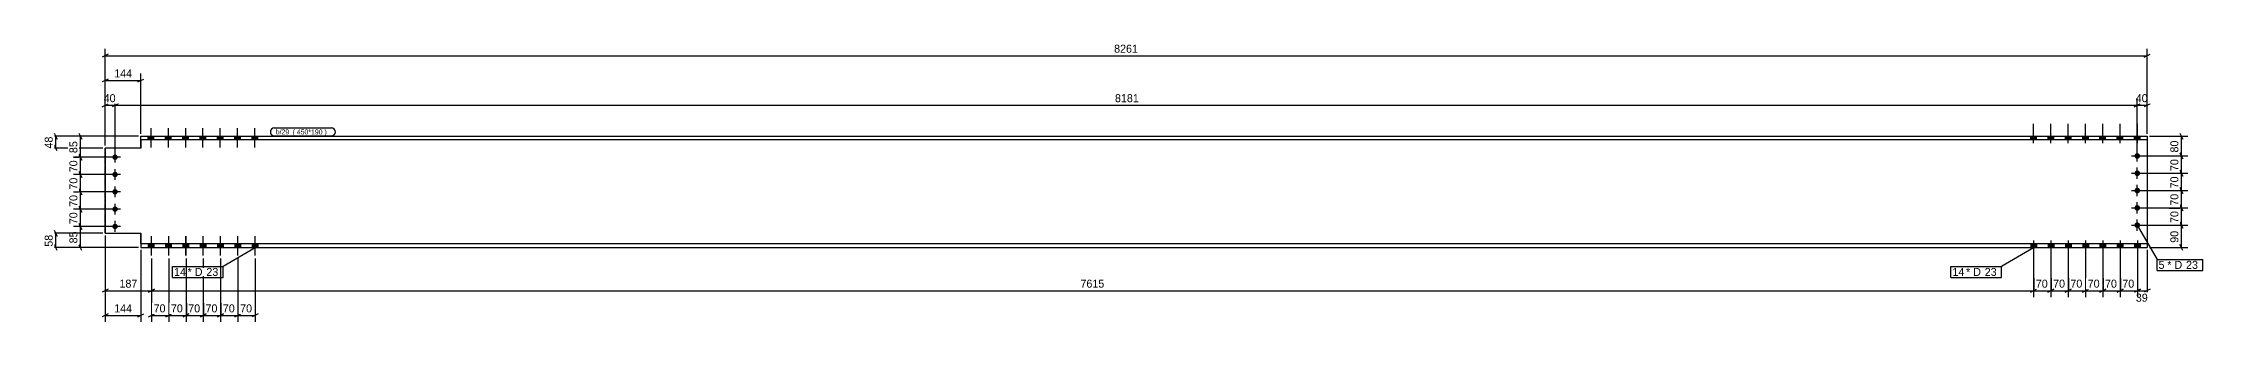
# Model space of a CAD drawing. Header units: millimetres. Extents: x 26 to 22604, y 32 to 1158.
# Drawn here: x 13866 to 22604, y 32 to 1158 of the extents above; entities that cross this region are included whole.
import ezdxf

# ---------------------------------------------------------------- set-up
doc = ezdxf.new("R2010")
doc.units = ezdxf.units.MM
doc.linetypes.add('DXK_LINE_DOT4', pattern=[0.9408, 0.4704, -0.4704])
doc.styles.add('Comic Sans MS', font='COMIC.TTF', dxfattribs={"height": 0.2})

msp = doc.modelspace()

# ---------------------------------------------------------------- hatches: boundary and pattern name
at = {"linetype": 'Continuous'}
for points in [[(14146.1, 697.6, -1), (14168.1, 697.6, -1)], [(14289.9, 768), (14312.9, 768), (14312.9, 782.6), (14289.9, 782.6)], [(14289.9, 768), (14312.9, 768), (14312.9, 782.6), (14289.9, 782.6)], [(14359.9, 768), (14382.9, 768), (14382.9, 782.6), (14359.9, 782.6)], [(14359.9, 768), (14382.9, 768), (14382.9, 782.6), (14359.9, 782.6)], [(14429.9, 768), (14452.9, 768), (14452.9, 782.6), (14429.9, 782.6)], [(14429.9, 768), (14452.9, 768), (14452.9, 782.6), (14429.9, 782.6)], [(14499.9, 768), (14522.9, 768), (14522.9, 782.6), (14499.9, 782.6)], [(14499.9, 768), (14522.9, 768), (14522.9, 782.6), (14499.9, 782.6)], [(14569.9, 768), (14592.9, 768), (14592.9, 782.6), (14569.9, 782.6)], [(14569.9, 768), (14592.9, 768), (14592.9, 782.6), (14569.9, 782.6)], [(14639.9, 768), (14662.9, 768), (14662.9, 782.6), (14639.9, 782.6)], [(14639.9, 768), (14662.9, 768), (14662.9, 782.6), (14639.9, 782.6)], [(14709.9, 768), (14732.9, 768), (14732.9, 782.6), (14709.9, 782.6)], [(14709.9, 768), (14732.9, 768), (14732.9, 782.6), (14709.9, 782.6)], [(21930.5, 782.6), (21907.5, 782.6), (21907.5, 768), (21930.5, 768)], [(21930.5, 782.6), (21907.5, 782.6), (21907.5, 768), (21930.5, 768)], [(22000.5, 782.6), (21977.5, 782.6), (21977.5, 768), (22000.5, 768)], [(22000.5, 782.6), (21977.5, 782.6), (21977.5, 768), (22000.5, 768)], [(22070.5, 782.6), (22047.5, 782.6), (22047.5, 768), (22070.5, 768)], [(22070.5, 782.6), (22047.5, 782.6), (22047.5, 768), (22070.5, 768)], [(22140.5, 782.6), (22117.5, 782.6), (22117.5, 768), (22140.5, 768)], [(22140.5, 782.6), (22117.5, 782.6), (22117.5, 768), (22140.5, 768)], [(22210.5, 782.6), (22187.5, 782.6), (22187.5, 768), (22210.5, 768)], [(22210.5, 782.6), (22187.5, 782.6), (22187.5, 768), (22210.5, 768)], [(22280.5, 782.6), (22257.5, 782.6), (22257.5, 768), (22280.5, 768)], [(22280.5, 782.6), (22257.5, 782.6), (22257.5, 768), (22280.5, 768)], [(22326.9, 702.6, -1), (22349.9, 702.6, -1)], [(22350.5, 782.6), (22327.5, 782.6), (22327.5, 768), (22350.5, 768)], [(22350.5, 782.6), (22327.5, 782.6), (22327.5, 768), (22350.5, 768)], [(14146.1, 627.6, -1), (14168.1, 627.6, -1)], [(22326.9, 632.6, -1), (22349.9, 632.6, -1)], [(14146.1, 557.6, -1), (14168.1, 557.6, -1)], [(22326.9, 562.6, -1), (22349.9, 562.6, -1)], [(14146.1, 487.6, -1), (14168.1, 487.6, -1)], [(22326.9, 492.6, -1), (22349.9, 492.6, -1)], [(14146.1, 417.6, -1), (14168.1, 417.6, -1)], [(22326.9, 422.6, -1), (22349.9, 422.6, -1)], [(14292.5, 332.6), (14315.5, 332.6), (14315.5, 347.2), (14292.5, 347.2)], [(14292.6, 332.6), (14315.6, 332.6), (14315.6, 347.2), (14292.6, 347.2)], [(14362.5, 332.6), (14385.5, 332.6), (14385.5, 347.2), (14362.5, 347.2)], [(14362.6, 332.6), (14385.6, 332.6), (14385.6, 347.2), (14362.6, 347.2)], [(14432.5, 332.6), (14455.5, 332.6), (14455.5, 347.2), (14432.5, 347.2)], [(14432.6, 332.6), (14455.6, 332.6), (14455.6, 347.2), (14432.6, 347.2)], [(14502.5, 332.6), (14525.5, 332.6), (14525.5, 347.2), (14502.5, 347.2)], [(14502.6, 332.6), (14525.6, 332.6), (14525.6, 347.2), (14502.6, 347.2)], [(14572.5, 332.6), (14595.5, 332.6), (14595.5, 347.2), (14572.5, 347.2)], [(14572.6, 332.6), (14595.6, 332.6), (14595.6, 347.2), (14572.6, 347.2)], [(14642.5, 332.6), (14665.5, 332.6), (14665.5, 347.2), (14642.5, 347.2)], [(14642.6, 332.6), (14665.6, 332.6), (14665.6, 347.2), (14642.6, 347.2)], [(14712.5, 332.6), (14735.5, 332.6), (14735.5, 347.2), (14712.5, 347.2)], [(14712.6, 332.6), (14735.6, 332.6), (14735.6, 347.2), (14712.6, 347.2)], [(21930.5, 347.2), (21907.5, 347.2), (21907.5, 332.6), (21930.5, 332.6)], [(21930.5, 347.2), (21907.5, 347.2), (21907.5, 332.6), (21930.5, 332.6)], [(22000.5, 347.2), (21977.5, 347.2), (21977.5, 332.6), (22000.5, 332.6)], [(22000.5, 347.2), (21977.5, 347.2), (21977.5, 332.6), (22000.5, 332.6)], [(22070.5, 347.2), (22047.5, 347.2), (22047.5, 332.6), (22070.5, 332.6)], [(22070.5, 347.2), (22047.5, 347.2), (22047.5, 332.6), (22070.5, 332.6)], [(22140.5, 347.2), (22117.5, 347.2), (22117.5, 332.6), (22140.5, 332.6)], [(22140.5, 347.2), (22117.5, 347.2), (22117.5, 332.6), (22140.5, 332.6)], [(22210.5, 347.2), (22187.5, 347.2), (22187.5, 332.6), (22210.5, 332.6)], [(22210.5, 347.2), (22187.5, 347.2), (22187.5, 332.6), (22210.5, 332.6)], [(22280.5, 347.2), (22257.5, 347.2), (22257.5, 332.6), (22280.5, 332.6)], [(22280.5, 347.2), (22257.5, 347.2), (22257.5, 332.6), (22280.5, 332.6)], [(22350.5, 347.2), (22327.5, 347.2), (22327.5, 332.6), (22350.5, 332.6)], [(22350.5, 347.2), (22327.5, 347.2), (22327.5, 332.6), (22350.5, 332.6)]]:
    msp.add_hatch(color=3, dxfattribs=at).paths.add_polyline_path(points)

# ---------------------------------------------------------------- linework, layer by layer
at = {"color": 8, "linetype": 'Continuous'}
for p, q in [((14117.1, 1107.6), (22378.4, 1107.6)), ((22366.4, 1101.6), (22390.4, 1113.6)), ((14117.1, 1007.6), (14261.3, 1007.6)), ((14249.3, 1001.6), (14273.3, 1013.6)), ((14261.3, 792.6), (14261.3, 1036)), ((14105.1, 901.6), (14129.1, 913.6)), ((14117.1, 744.6), (14117.1, 936)), ((14117.1, 907.6), (14157.1, 907.6)), ((14169.1, 913.6), (14145.1, 901.6)), ((14169.1, 913.6), (14145.1, 901.6)), ((14157.1, 707.6), (14157.1, 936)), ((14157.1, 707.6), (14157.1, 936)), ((22326.4, 901.6), (22350.4, 913.6)), ((22338.4, 712.6), (22338.4, 936)), ((22338.4, 907.6), (22378.4, 907.6)), ((22390.4, 913.6), (22366.4, 901.6)), ((22378.4, 792.6), (22378.4, 936)), ((13911.1, 794.6), (13923.1, 770.6)), ((14011.1, 794.6), (14023.1, 770.6)), ((22511.1, 794.6), (22523.1, 770.6)), ((14251.3, 782.6), (13888.7, 782.6)), ((14107.1, 734.6), (13888.7, 734.6)), ((13923.1, 722.6), (13911.1, 746.6)), ((13917.1, 734.6), (13917.1, 782.6)), ((14251.3, 782.6), (13988.7, 782.6)), ((14011.1, 709.6), (14023.1, 685.6)), ((22348.4, 702.6), (22542.7, 702.6)), ((22388.4, 782.6), (22542.7, 782.6)), ((22523.1, 690.6), (22511.1, 714.6)), ((22517.1, 702.6), (22517.1, 782.6)), ((14147.1, 697.6), (13988.7, 697.6)), ((14147.1, 627.6), (13988.7, 627.6)), ((14023.1, 615.6), (14011.1, 639.6)), ((14017.1, 627.6), (14017.1, 697.6)), ((22348.4, 632.6), (22542.7, 632.6)), ((22523.1, 620.6), (22511.1, 644.6)), ((14147.1, 557.6), (13988.7, 557.6)), ((14011.1, 569.6), (14023.1, 545.6)), ((14017.1, 487.6), (14017.1, 557.6)), ((22348.4, 562.6), (22542.7, 562.6)), ((22523.1, 550.6), (22511.1, 574.6)), ((14147.1, 487.6), (13988.7, 487.6)), ((14023.1, 475.6), (14011.1, 499.6)), ((22348.4, 492.6), (22542.7, 492.6)), ((22511.1, 504.6), (22523.1, 480.6)), ((13917.1, 332.6), (13917.1, 390.6)), ((14147.1, 417.6), (13988.7, 417.6)), ((14023.1, 405.6), (14011.1, 429.6)), ((14117.1, 380.6), (14117.1, 132)), ((14117.1, 380.6), (14117.1, 32)), ((22348.4, 422.6), (22542.7, 422.6)), ((22511.1, 434.6), (22523.1, 410.6)), ((22517.1, 332.6), (22517.1, 422.6)), ((14251.3, 332.6), (13988.7, 332.6)), ((14023.1, 320.6), (14011.1, 344.6)), ((14304.1, 287.9), (14304.1, 32)), ((14374.1, 287.9), (14374.1, 32)), ((14444.1, 287.9), (14444.1, 32)), ((14514.1, 287.9), (14514.1, 32)), ((14584.1, 287.9), (14584.1, 32)), ((14654.1, 287.9), (14654.1, 32)), ((14724.1, 287.9), (14724.1, 32)), ((21919, 287.9), (21919, 132)), ((21989, 287.9), (21989, 132)), ((22059, 287.9), (22059, 132)), ((22129, 287.9), (22129, 132)), ((22199, 287.9), (22199, 132)), ((22269, 287.9), (22269, 132)), ((22339, 287.9), (22339, 129.2)), ((22378.4, 322.6), (22378.4, 129.2)), ((22388.4, 332.6), (22542.7, 332.6)), ((22523.1, 320.6), (22511.1, 344.6)), ((14129.1, 163.6), (14105.1, 151.6)), ((14117.1, 157.6), (14304.1, 157.6)), ((21907, 151.6), (21931, 163.6)), ((21977, 151.6), (22001, 163.6)), ((22047, 151.6), (22071, 163.6)), ((22059, 157.6), (22129, 157.6)), ((22141, 163.6), (22117, 151.6)), ((22187, 151.6), (22211, 163.6)), ((22257, 151.6), (22281, 163.6)), ((22327, 151.6), (22351, 163.6)), ((22339, 157.6), (22378.4, 157.6)), ((22390.4, 163.6), (22366.4, 151.6)), ((14129.1, 63.6), (14105.1, 51.6)), ((14117.1, 57.6), (14261.3, 57.6)), ((14292.1, 51.6), (14316.1, 63.6)), ((14304.1, 57.6), (14374.1, 57.6)), ((14386.1, 63.6), (14362.1, 51.6)), ((14432.1, 51.6), (14456.1, 63.6)), ((14502.1, 51.6), (14526.1, 63.6)), ((14572.1, 51.6), (14596.1, 63.6)), ((14584.1, 57.6), (14654.1, 57.6)), ((14666.1, 63.6), (14642.1, 51.6)), ((14736.1, 63.6), (14712.1, 51.6))]:
    msp.add_line(p, q, dxfattribs=at)
at = {"color": 3, "linetype": 'Continuous'}
for p, q in [((14301.4, 814.8), (14301.4, 736.6)), ((14301.4, 814.8), (14301.4, 736.6)), ((14371.4, 814.8), (14371.4, 736.6)), ((14371.4, 814.8), (14371.4, 736.6)), ((14441.4, 814.8), (14441.4, 736.6)), ((14441.4, 814.8), (14441.4, 736.6)), ((14511.4, 814.8), (14511.4, 736.6)), ((14511.4, 814.8), (14511.4, 736.6)), ((14581.4, 814.8), (14581.4, 736.6)), ((14581.4, 814.8), (14581.4, 736.6)), ((14651.4, 814.8), (14651.4, 736.6)), ((14651.4, 814.8), (14651.4, 736.6)), ((14721.4, 814.8), (14721.4, 736.6)), ((14721.4, 814.8), (14721.4, 736.6)), ((21919, 754.8), (21919, 833)), ((21919, 754.8), (21919, 833)), ((21989, 754.8), (21989, 833)), ((21989, 754.8), (21989, 833)), ((22059, 754.8), (22059, 833)), ((22059, 754.8), (22059, 833)), ((22129, 754.8), (22129, 833)), ((22129, 754.8), (22129, 833)), ((22199, 754.8), (22199, 833)), ((22199, 754.8), (22199, 833)), ((22269, 754.8), (22269, 833)), ((22269, 754.8), (22269, 833)), ((22339, 754.8), (22339, 833)), ((22339, 754.8), (22339, 833)), ((14157.1, 675.6), (14157.1, 719.6)), ((14289.9, 782.6), (14289.9, 768)), ((14289.9, 782.6), (14289.9, 768)), ((14312.9, 782.6), (14312.9, 768)), ((14312.9, 782.6), (14312.9, 768)), ((14359.9, 782.6), (14359.9, 768)), ((14359.9, 782.6), (14359.9, 768)), ((14382.9, 782.6), (14382.9, 768)), ((14382.9, 782.6), (14382.9, 768)), ((14429.9, 782.6), (14429.9, 768)), ((14429.9, 782.6), (14429.9, 768)), ((14452.9, 782.6), (14452.9, 768)), ((14452.9, 782.6), (14452.9, 768)), ((14499.9, 782.6), (14499.9, 768)), ((14499.9, 782.6), (14499.9, 768)), ((14522.9, 782.6), (14522.9, 768)), ((14522.9, 782.6), (14522.9, 768)), ((14569.9, 782.6), (14569.9, 768)), ((14569.9, 782.6), (14569.9, 768)), ((14592.9, 782.6), (14592.9, 768)), ((14592.9, 782.6), (14592.9, 768)), ((14639.9, 782.6), (14639.9, 768)), ((14639.9, 782.6), (14639.9, 768)), ((14662.9, 782.6), (14662.9, 768)), ((14662.9, 782.6), (14662.9, 768)), ((14709.9, 782.6), (14709.9, 768)), ((14709.9, 782.6), (14709.9, 768)), ((14732.9, 782.6), (14732.9, 768)), ((14732.9, 782.6), (14732.9, 768)), ((21907.5, 768), (21907.5, 782.6)), ((21907.5, 768), (21907.5, 782.6)), ((21930.5, 768), (21930.5, 782.6)), ((21930.5, 768), (21930.5, 782.6)), ((21977.5, 768), (21977.5, 782.6)), ((21977.5, 768), (21977.5, 782.6)), ((22000.5, 768), (22000.5, 782.6)), ((22000.5, 768), (22000.5, 782.6)), ((22047.5, 768), (22047.5, 782.6)), ((22047.5, 768), (22047.5, 782.6)), ((22070.5, 768), (22070.5, 782.6)), ((22070.5, 768), (22070.5, 782.6)), ((22117.5, 768), (22117.5, 782.6)), ((22117.5, 768), (22117.5, 782.6)), ((22140.5, 768), (22140.5, 782.6)), ((22140.5, 768), (22140.5, 782.6)), ((22187.5, 768), (22187.5, 782.6)), ((22187.5, 768), (22187.5, 782.6)), ((22210.5, 768), (22210.5, 782.6)), ((22210.5, 768), (22210.5, 782.6)), ((22257.5, 768), (22257.5, 782.6)), ((22257.5, 768), (22257.5, 782.6)), ((22280.5, 768), (22280.5, 782.6)), ((22280.5, 768), (22280.5, 782.6)), ((22315.4, 702.6), (22361.4, 702.6)), ((22327.5, 768), (22327.5, 782.6)), ((22327.5, 768), (22327.5, 782.6)), ((22338.4, 679.6), (22338.4, 725.6)), ((22350.5, 768), (22350.5, 782.6)), ((22350.5, 768), (22350.5, 782.6)), ((14179.1, 697.6), (14135.1, 697.6)), ((14179.1, 627.6), (14135.1, 627.6)), ((14157.1, 605.6), (14157.1, 649.6)), ((22315.4, 632.6), (22361.4, 632.6)), ((22338.4, 609.6), (22338.4, 655.6)), ((14179.1, 557.6), (14135.1, 557.6)), ((14157.1, 535.6), (14157.1, 579.6)), ((22315.4, 562.6), (22361.4, 562.6)), ((22338.4, 539.6), (22338.4, 585.6)), ((14179.1, 487.6), (14135.1, 487.6)), ((14157.1, 465.6), (14157.1, 509.6)), ((14157.1, 395.6), (14157.1, 439.6)), ((22315.4, 492.6), (22361.4, 492.6)), ((22338.4, 469.6), (22338.4, 515.6)), ((22338.4, 399.6), (22338.4, 445.6)), ((14179.1, 417.6), (14135.1, 417.6)), ((14304, 300.4), (14304, 378.6)), ((14304.1, 300.4), (14304.1, 378.6)), ((14374, 300.4), (14374, 378.6)), ((14374.1, 300.4), (14374.1, 378.6)), ((14444, 300.4), (14444, 378.6)), ((14444.1, 300.4), (14444.1, 378.6)), ((14514, 300.4), (14514, 378.6)), ((14514.1, 300.4), (14514.1, 378.6)), ((14584, 300.4), (14584, 378.6)), ((14584.1, 300.4), (14584.1, 378.6)), ((14654, 300.4), (14654, 378.6)), ((14654.1, 300.4), (14654.1, 378.6)), ((14724, 300.4), (14724, 378.6)), ((14724.1, 300.4), (14724.1, 378.6)), ((21919, 360.4), (21919, 282.2)), ((21919, 360.4), (21919, 282.2)), ((21989, 360.4), (21989, 282.2)), ((21989, 360.4), (21989, 282.2)), ((22059, 360.4), (22059, 282.2)), ((22059, 360.4), (22059, 282.2)), ((22129, 360.4), (22129, 282.2)), ((22129, 360.4), (22129, 282.2)), ((22199, 360.4), (22199, 282.2)), ((22199, 360.4), (22199, 282.2)), ((22269, 360.4), (22269, 282.2)), ((22269, 360.4), (22269, 282.2)), ((22315.4, 422.6), (22361.4, 422.6)), ((22339, 360.4), (22339, 282.2)), ((22339, 360.4), (22339, 282.2)), ((14292.5, 332.6), (14292.5, 347.2)), ((14292.6, 332.6), (14292.6, 347.2)), ((14315.5, 332.6), (14315.5, 347.2)), ((14315.6, 332.6), (14315.6, 347.2)), ((14362.5, 332.6), (14362.5, 347.2)), ((14362.6, 332.6), (14362.6, 347.2)), ((14385.5, 332.6), (14385.5, 347.2)), ((14385.6, 332.6), (14385.6, 347.2)), ((14432.5, 332.6), (14432.5, 347.2)), ((14432.6, 332.6), (14432.6, 347.2)), ((14455.5, 332.6), (14455.5, 347.2)), ((14455.6, 332.6), (14455.6, 347.2)), ((14502.5, 332.6), (14502.5, 347.2)), ((14502.6, 332.6), (14502.6, 347.2)), ((14525.5, 332.6), (14525.5, 347.2)), ((14525.6, 332.6), (14525.6, 347.2)), ((14572.5, 332.6), (14572.5, 347.2)), ((14572.6, 332.6), (14572.6, 347.2)), ((14595.5, 332.6), (14595.5, 347.2)), ((14595.6, 332.6), (14595.6, 347.2)), ((14642.5, 332.6), (14642.5, 347.2)), ((14642.6, 332.6), (14642.6, 347.2)), ((14665.5, 332.6), (14665.5, 347.2)), ((14665.6, 332.6), (14665.6, 347.2)), ((14712.5, 332.6), (14712.5, 347.2)), ((14712.6, 332.6), (14712.6, 347.2)), ((14735.5, 332.6), (14735.5, 347.2)), ((14735.6, 332.6), (14735.6, 347.2)), ((21907.5, 347.2), (21907.5, 332.6)), ((21907.5, 347.2), (21907.5, 332.6)), ((21930.5, 347.2), (21930.5, 332.6)), ((21930.5, 347.2), (21930.5, 332.6)), ((21977.5, 347.2), (21977.5, 332.6)), ((21977.5, 347.2), (21977.5, 332.6)), ((22000.5, 347.2), (22000.5, 332.6)), ((22000.5, 347.2), (22000.5, 332.6)), ((22047.5, 347.2), (22047.5, 332.6)), ((22047.5, 347.2), (22047.5, 332.6)), ((22070.5, 347.2), (22070.5, 332.6)), ((22070.5, 347.2), (22070.5, 332.6)), ((22117.5, 347.2), (22117.5, 332.6)), ((22117.5, 347.2), (22117.5, 332.6)), ((22140.5, 347.2), (22140.5, 332.6)), ((22140.5, 347.2), (22140.5, 332.6)), ((22187.5, 347.2), (22187.5, 332.6)), ((22187.5, 347.2), (22187.5, 332.6)), ((22210.5, 347.2), (22210.5, 332.6)), ((22210.5, 347.2), (22210.5, 332.6)), ((22257.5, 347.2), (22257.5, 332.6)), ((22257.5, 347.2), (22257.5, 332.6)), ((22280.5, 347.2), (22280.5, 332.6)), ((22280.5, 347.2), (22280.5, 332.6)), ((22327.5, 347.2), (22327.5, 332.6)), ((22327.5, 347.2), (22327.5, 332.6)), ((22350.5, 347.2), (22350.5, 332.6)), ((22350.5, 347.2), (22350.5, 332.6))]:
    msp.add_line(p, q, dxfattribs=at)
at = {"color": 7, "linetype": 'Continuous'}
for p, q in [((14261.3, 734.6), (14117.1, 734.6)), ((14117.1, 734.6), (14117.1, 390.6)), ((14261.3, 782.6), (14261.3, 782.6)), ((14261.3, 782.6), (22378.4, 782.6)), ((14261.3, 768), (14261.3, 782.6)), ((14261.3, 768), (14261.3, 734.6)), ((22378.4, 768), (14261.3, 768)), ((22378.4, 782.6), (22378.4, 332.6)), ((14117.1, 390.6), (14261.3, 390.6)), ((14261.3, 390.6), (14261.3, 347.2)), ((14261.3, 347.2), (14261.3, 332.6)), ((22378.4, 347.2), (14261.3, 347.2)), ((14261.3, 332.6), (22378.4, 332.6))]:
    msp.add_line(p, q, dxfattribs=at)
at = {"color": 7, "linetype": 'DXK_LINE_DOT4'}
for p, q in [((14117.1, 390.6), (14117.1, 734.6)), ((14261.3, 768), (14261.3, 782.6)), ((14261.3, 734.6), (14261.3, 768)), ((14261.3, 768), (14261.3, 768)), ((14261.3, 768), (14261.3, 768)), ((14261.3, 768), (14261.3, 768)), ((14261.3, 347.2), (14261.3, 390.6)), ((14261.3, 347.2), (14261.3, 332.6)), ((14261.3, 347.2), (14261.3, 347.2)), ((14261.3, 347.2), (14261.3, 347.2)), ((14261.3, 332.6), (14261.3, 332.6))]:
    msp.add_line(p, q, dxfattribs=at)

# ---------------------------------------------------------------- wipeouts: each hides what was drawn before it
at = {"color": 0}
for points in [[(22450.4, 246), (22450.4, 278), (22424.4, 278), (22424.4, 246)], [(21636, 217.4), (21636, 249.4), (21590.7, 249.4), (21590.7, 217.4)]]:
    msp.add_wipeout(points, dxfattribs=at)

# ---------------------------------------------------------------- next in the draw order: wipeouts: each hides what was drawn before it
for points in [[(18302.8, 1113.6), (18302.8, 1158.4), (18192.6, 1158.4), (18192.6, 1113.6)], [(22390.8, 913.6), (22390.8, 958.4), (22325.9, 958.4), (22325.9, 913.6)], [(13911.1, 791.1), (13866.3, 791.1), (13866.3, 726.1), (13911.1, 726.1)], [(14869.4, 789.6), (14869.4, 809.6), (14807.3, 809.6), (14807.3, 789.6)], [(22511.1, 775.1), (22466.3, 775.1), (22466.3, 710.1), (22511.1, 710.1)], [(14011.1, 695.1), (13966.3, 695.1), (13966.3, 630.1), (14011.1, 630.1)], [(14011.1, 555.1), (13966.3, 555.1), (13966.3, 490.1), (14011.1, 490.1)], [(22511.1, 410.1), (22466.3, 410.1), (22466.3, 345.1), (22511.1, 345.1)], [(22450.4, 246), (22450.4, 278), (22424.4, 278), (22424.4, 246)], [(21636, 217.4), (21636, 249.4), (21590.7, 249.4), (21590.7, 217.4)], [(22126.4, 163.6), (22126.4, 208.4), (22061.5, 208.4), (22061.5, 163.6)], [(14371.6, 63.6), (14371.6, 108.4), (14306.7, 108.4), (14306.7, 63.6)], [(14651.6, 63.6), (14651.6, 108.4), (14586.7, 108.4), (14586.7, 63.6)], [(22391.1, 106.8), (22391.1, 151.6), (22326.2, 151.6), (22326.2, 106.8)]]:
    msp.add_wipeout(points, dxfattribs=at)

# ---------------------------------------------------------------- next in the draw order: linework, layer by layer
at = {"color": 8, "linetype": 'Continuous'}
for p, q in [((22378.4, 792.6), (22378.4, 1136)), ((14157.1, 907.6), (22338.4, 907.6)), ((22326.4, 901.6), (22350.4, 913.6)), ((22338.4, 712.6), (22338.4, 936)), ((14023.1, 685.6), (14011.1, 709.6)), ((14017.1, 697.6), (14017.1, 782.6)), ((22348.4, 702.6), (22542.7, 702.6)), ((22511.1, 714.6), (22523.1, 690.6)), ((22517.1, 632.6), (22517.1, 702.6)), ((14147.1, 697.6), (13988.7, 697.6)), ((14147.1, 627.6), (13988.7, 627.6)), ((14011.1, 639.6), (14023.1, 615.6)), ((14017.1, 557.6), (14017.1, 627.6)), ((14147.1, 557.6), (13988.7, 557.6)), ((14023.1, 545.6), (14011.1, 569.6)), ((14147.1, 487.6), (13988.7, 487.6)), ((14011.1, 499.6), (14023.1, 475.6)), ((14017.1, 417.6), (14017.1, 487.6)), ((22517.1, 422.6), (22517.1, 492.6)), ((22348.4, 422.6), (22542.7, 422.6)), ((22523.1, 410.6), (22511.1, 434.6)), ((14304.1, 287.9), (14304.1, 132)), ((14304.1, 287.9), (14304.1, 132)), ((14374.1, 287.9), (14374.1, 32)), ((14584.1, 287.9), (14584.1, 32)), ((14654.1, 287.9), (14654.1, 32)), ((22059, 287.9), (22059, 132)), ((22129, 287.9), (22129, 132)), ((22339, 287.9), (22339, 132)), ((14316.1, 163.6), (14292.1, 151.6)), ((14292.1, 151.6), (14316.1, 163.6)), ((21989, 157.6), (22059, 157.6)), ((22071, 163.6), (22047, 151.6)), ((22117, 151.6), (22141, 163.6)), ((22269, 157.6), (22339, 157.6)), ((22351, 163.6), (22327, 151.6)), ((14249.3, 51.6), (14273.3, 63.6)), ((14362.1, 51.6), (14386.1, 63.6)), ((14514.1, 57.6), (14584.1, 57.6)), ((14596.1, 63.6), (14572.1, 51.6)), ((14642.1, 51.6), (14666.1, 63.6)), ((14654.1, 57.6), (14724.1, 57.6))]:
    msp.add_line(p, q, dxfattribs=at)
at = {"color": 7, "linetype": 'Continuous'}
msp.add_line((21584.7, 211.4), (21584.7, 255.4), dxfattribs=at)

# ---------------------------------------------------------------- next in the draw order: texts
at = {"color": 3, "style": 'Comic Sans MS'}
for s, p in [('8261', (18199, 1120)), ('40', (22332.3, 920)), ('70', (22067.9, 170)), ('70', (14313.1, 70)), ('70', (14593.1, 70)), ('39', (22332.6, 113.2))]:
    msp.add_text(s, height=32.38, dxfattribs=at).set_placement(p)
for s, p in [('48', (13904.7, 732.5)), ('80', (22504.7, 716.5)), ('70', (14004.7, 636.5)), ('70', (14004.7, 496.5)), ('90', (22504.7, 351.5))]:
    msp.add_text(s, height=32.38, rotation=90.00021, dxfattribs=at).set_placement(p)

# ---------------------------------------------------------------- next in the draw order: wipeouts: each hides what was drawn before it
at = {"color": 0}
for points in [[(14869.4, 789.6), (14869.4, 809.6), (14807.3, 809.6), (14807.3, 789.6)], [(22526.2, 246), (22526.2, 278), (22460, 278), (22460, 246)], [(21711.7, 217.4), (21711.7, 249.4), (21645.6, 249.4), (21645.6, 217.4)]]:
    msp.add_wipeout(points, dxfattribs=at)

# ---------------------------------------------------------------- next in the draw order: linework, layer by layer
at = {"color": 7, "linetype": 'Continuous'}
msp.add_arc((14801.3, 799.6), 16, 90, 270, dxfattribs=at)

# ---------------------------------------------------------------- next in the draw order: wipeouts: each hides what was drawn before it
at = {"color": 0}
for points in [[(14169.6, 913.6), (14169.6, 958.4), (14104.7, 958.4), (14104.7, 913.6)], [(18299.4, 913.6), (18299.4, 958.4), (18196.1, 958.4), (18196.1, 913.6)], [(15026.5, 789.6), (15026.5, 809.6), (14875.4, 809.6), (14875.4, 789.6)], [(14011.1, 772.6), (13966.3, 772.6), (13966.3, 707.6), (14011.1, 707.6)], [(22511.1, 700.1), (22466.3, 700.1), (22466.3, 635.1), (22511.1, 635.1)], [(14011.1, 625.1), (13966.3, 625.1), (13966.3, 560.1), (14011.1, 560.1)], [(14011.1, 485.1), (13966.3, 485.1), (13966.3, 420.1), (14011.1, 420.1)], [(22511.1, 490.1), (22466.3, 490.1), (22466.3, 425.1), (22511.1, 425.1)], [(22526.2, 246), (22526.2, 278), (22460, 278), (22460, 246)], [(14252.7, 163.6), (14252.7, 208.4), (14168.6, 208.4), (14168.6, 163.6)], [(21711.7, 217.4), (21711.7, 249.4), (21645.6, 249.4), (21645.6, 217.4)], [(22056.4, 163.6), (22056.4, 208.4), (21991.5, 208.4), (21991.5, 163.6)], [(22336.4, 163.6), (22336.4, 208.4), (22271.5, 208.4), (22271.5, 163.6)], [(14581.6, 63.6), (14581.6, 108.4), (14516.7, 108.4), (14516.7, 63.6)], [(14721.6, 63.6), (14721.6, 108.4), (14656.7, 108.4), (14656.7, 63.6)]]:
    msp.add_wipeout(points, dxfattribs=at)

# ---------------------------------------------------------------- next in the draw order: linework, layer by layer
at = {"color": 8, "linetype": 'Continuous'}
for p, q in [((14129.1, 1013.6), (14105.1, 1001.6)), ((14117.1, 744.6), (14117.1, 1036)), ((22348.4, 632.6), (22542.7, 632.6)), ((22511.1, 644.6), (22523.1, 620.6)), ((22517.1, 562.6), (22517.1, 632.6)), ((22348.4, 492.6), (22542.7, 492.6)), ((22523.1, 480.6), (22511.1, 504.6)), ((14147.1, 417.6), (13988.7, 417.6)), ((14011.1, 429.6), (14023.1, 405.6)), ((14017.1, 332.6), (14017.1, 417.6)), ((14261.3, 322.6), (14261.3, 32)), ((14514.1, 287.9), (14514.1, 32)), ((21989, 287.9), (21989, 132)), ((22269, 287.9), (22269, 132)), ((21919, 157.6), (21989, 157.6)), ((22001, 163.6), (21977, 151.6)), ((22199, 157.6), (22269, 157.6)), ((22281, 163.6), (22257, 151.6)), ((14444.1, 57.6), (14514.1, 57.6)), ((14526.1, 63.6), (14502.1, 51.6))]:
    msp.add_line(p, q, dxfattribs=at)
at = {"color": 7, "linetype": 'Continuous'}
for p in [(22338.4, 422.6), (22418.4, 240)]:
    msp.add_line(p, (22418.4, 284), dxfattribs=at)

# ---------------------------------------------------------------- next in the draw order: texts
at = {"color": 3, "style": 'Comic Sans MS'}
for s, height, p in [('40', 32.38, (14111.1, 920)), ('8181', 32.38, (18202.5, 920)), ('5', 32.4, (22424.4, 246)), ('187', 32.38, (14175, 170)), ('14', 32.38, (21590.7, 217.4)), ('70', 32.38, (21997.9, 170)), ('70', 32.38, (22277.9, 170)), ('70', 32.38, (14523.1, 70)), ('70', 32.38, (14663.1, 70))]:
    msp.add_text(s, height=height, dxfattribs=at).set_placement(p)
for s, p in [('85', (14004.7, 714)), ('70', (14004.7, 566.5)), ('70', (22504.7, 641.5)), ('70', (14004.7, 426.5)), ('70', (22504.7, 431.5))]:
    msp.add_text(s, height=32.38, rotation=90.00021, dxfattribs=at).set_placement(p)

# ---------------------------------------------------------------- next in the draw order: wipeouts: each hides what was drawn before it
at = {"color": 0}
for points in [[(15026.5, 789.6), (15026.5, 809.6), (14875.4, 809.6), (14875.4, 789.6)], [(22587.9, 246), (22587.9, 278), (22535.8, 278), (22535.8, 246)], [(21773.5, 217.4), (21773.5, 249.4), (21721.3, 249.4), (21721.3, 217.4)]]:
    msp.add_wipeout(points, dxfattribs=at)

# ---------------------------------------------------------------- next in the draw order: linework, layer by layer
at = {"color": 7, "linetype": 'Continuous'}
for p, q in [((14801.3, 815.6), (15032.5, 815.6)), ((14801.3, 783.6), (15032.5, 783.6))]:
    msp.add_line(p, q, dxfattribs=at)
msp.add_arc((15032.5, 799.6), 16, 270, 90, dxfattribs=at)

# ---------------------------------------------------------------- next in the draw order: texts
at = {"color": 3, "style": 'Comic Sans MS'}
for s, height, p in [('b/29', 20.23, (14807.3, 789.6)), ('(\xa0450*190\xa0) ', 20.234, (14875.4, 789.6))]:
    msp.add_text(s, height=height, dxfattribs=at).set_placement(p)

# ---------------------------------------------------------------- next in the draw order: wipeouts: each hides what was drawn before it
at = {"color": 0}
for points in [[(14231.3, 1013.6), (14231.3, 1058.4), (14147.2, 1058.4), (14147.2, 1013.6)], [(22511.1, 630.1), (22466.3, 630.1), (22466.3, 565.1), (22511.1, 565.1)], [(14011.1, 407.6), (13966.3, 407.6), (13966.3, 342.6), (14011.1, 342.6)], [(22587.9, 246), (22587.9, 278), (22535.8, 278), (22535.8, 246)], [(21773.5, 217.4), (21773.5, 249.4), (21721.3, 249.4), (21721.3, 217.4)], [(21986.4, 163.6), (21986.4, 208.4), (21921.5, 208.4), (21921.5, 163.6)], [(22266.4, 163.6), (22266.4, 208.4), (22201.5, 208.4), (22201.5, 163.6)], [(14231.3, 63.6), (14231.3, 108.4), (14147.2, 108.4), (14147.2, 63.6)], [(14511.6, 63.6), (14511.6, 108.4), (14446.7, 108.4), (14446.7, 63.6)]]:
    msp.add_wipeout(points, dxfattribs=at)

# ---------------------------------------------------------------- next in the draw order: linework, layer by layer
at = {"color": 8, "linetype": 'Continuous'}
for p, q in [((14117.1, 744.6), (14117.1, 1136)), ((14129.1, 1113.6), (14105.1, 1101.6)), ((22348.4, 562.6), (22542.7, 562.6)), ((22511.1, 574.6), (22523.1, 550.6)), ((22517.1, 492.6), (22517.1, 562.6)), ((14107.1, 390.6), (13888.7, 390.6)), ((13911.1, 402.6), (13923.1, 378.6)), ((14251.3, 332.6), (13888.7, 332.6)), ((13923.1, 320.6), (13911.1, 344.6)), ((14444.1, 287.9), (14444.1, 32)), ((21919, 287.9), (21919, 132)), ((22199, 287.9), (22199, 132)), ((14304.1, 157.6), (21919, 157.6)), ((21907, 151.6), (21931, 163.6)), ((22129, 157.6), (22199, 157.6)), ((22211, 163.6), (22187, 151.6)), ((14374.1, 57.6), (14444.1, 57.6)), ((14456.1, 63.6), (14432.1, 51.6))]:
    msp.add_line(p, q, dxfattribs=at)
at = {"color": 7, "linetype": 'Continuous'}
for p, q in [((21919, 330.4), (21789.1, 255.4)), ((22418.4, 284), (22603.5, 284)), ((22603.5, 240), (22603.5, 284)), ((21584.7, 255.4), (21789.1, 255.4)), ((21584.7, 211.4), (21789.1, 211.4)), ((21789.1, 211.4), (21789.1, 255.4)), ((22418.4, 240), (22603.5, 240))]:
    msp.add_line(p, q, dxfattribs=at)

# ---------------------------------------------------------------- next in the draw order: texts
at = {"color": 3, "style": 'Comic Sans MS'}
for s, p in [('144', (14153.6, 1020)), ('* D', (22460, 246)), ('23', (22535.8, 246)), ('* D', (21645.6, 217.4)), ('23', (21721.3, 217.4)), ('70', (21927.9, 170)), ('70', (22207.9, 170)), ('144', (14153.6, 70)), ('70', (14453.1, 70))]:
    msp.add_text(s, height=32.38, dxfattribs=at).set_placement(p)
for s, p in [('70', (22504.7, 571.5)), ('85', (14004.7, 349))]:
    msp.add_text(s, height=32.38, rotation=90.00021, dxfattribs=at).set_placement(p)

# ---------------------------------------------------------------- next in the draw order: wipeouts: each hides what was drawn before it
at = {"color": 0}
for points in [[(22511.1, 560.1), (22466.3, 560.1), (22466.3, 495.1), (22511.1, 495.1)], [(13911.1, 394.1), (13866.3, 394.1), (13866.3, 329.1), (13911.1, 329.1)], [(14441.1, 217.4), (14441.1, 249.4), (14395.8, 249.4), (14395.8, 217.4)], [(18166.6, 163.6), (18166.6, 208.4), (18056.4, 208.4), (18056.4, 163.6)], [(22196.4, 163.6), (22196.4, 208.4), (22131.5, 208.4), (22131.5, 163.6)], [(14441.6, 63.6), (14441.6, 108.4), (14376.7, 108.4), (14376.7, 63.6)]]:
    msp.add_wipeout(points, dxfattribs=at)

# ---------------------------------------------------------------- next in the draw order: texts
at = {"color": 3, "style": 'Comic Sans MS'}
for s, p in [('70', (22504.7, 501.5)), ('58', (13904.7, 335.5))]:
    msp.add_text(s, height=32.38, rotation=90.00021, dxfattribs=at).set_placement(p)
for s, p in [('7615', (18062.8, 170)), ('70', (22137.9, 170)), ('70', (14383.1, 70))]:
    msp.add_text(s, height=32.38, dxfattribs=at).set_placement(p)

# ---------------------------------------------------------------- next in the draw order: wipeouts: each hides what was drawn before it
at = {"color": 0}
msp.add_wipeout([(14441.1, 217.4), (14441.1, 249.4), (14395.8, 249.4), (14395.8, 217.4)], dxfattribs=at)

# ---------------------------------------------------------------- next in the draw order: linework, layer by layer
at = {"color": 7, "linetype": 'Continuous'}
msp.add_line((14389.8, 211.4), (14389.8, 255.4), dxfattribs=at)

# ---------------------------------------------------------------- next in the draw order: wipeouts: each hides what was drawn before it
at = {"color": 0}
msp.add_wipeout([(14516.9, 217.4), (14516.9, 249.4), (14450.7, 249.4), (14450.7, 217.4)], dxfattribs=at)

# ---------------------------------------------------------------- next in the draw order: wipeouts: each hides what was drawn before it
msp.add_wipeout([(14516.9, 217.4), (14516.9, 249.4), (14450.7, 249.4), (14450.7, 217.4)], dxfattribs=at)

# ---------------------------------------------------------------- next in the draw order: texts
at = {"color": 3, "style": 'Comic Sans MS'}
msp.add_text('14', height=32.38, dxfattribs=at).set_placement((14395.8, 217.4))

# ---------------------------------------------------------------- next in the draw order: wipeouts: each hides what was drawn before it
at = {"color": 0}
msp.add_wipeout([(14578.6, 217.4), (14578.6, 249.4), (14526.5, 249.4), (14526.5, 217.4)], dxfattribs=at)

# ---------------------------------------------------------------- next in the draw order: wipeouts: each hides what was drawn before it
msp.add_wipeout([(14578.6, 217.4), (14578.6, 249.4), (14526.5, 249.4), (14526.5, 217.4)], dxfattribs=at)

# ---------------------------------------------------------------- next in the draw order: linework, layer by layer
at = {"color": 7, "linetype": 'Continuous'}
for p, q in [((14724.1, 330.4), (14594.2, 255.4)), ((14389.8, 255.4), (14594.2, 255.4)), ((14389.8, 211.4), (14594.2, 211.4)), ((14594.2, 211.4), (14594.2, 255.4))]:
    msp.add_line(p, q, dxfattribs=at)

# ---------------------------------------------------------------- next in the draw order: texts
at = {"color": 3, "style": 'Comic Sans MS'}
for s, p in [('* D', (14450.7, 217.4)), ('23', (14526.5, 217.4))]:
    msp.add_text(s, height=32.38, dxfattribs=at).set_placement(p)

doc.saveas('drawing.dxf')
